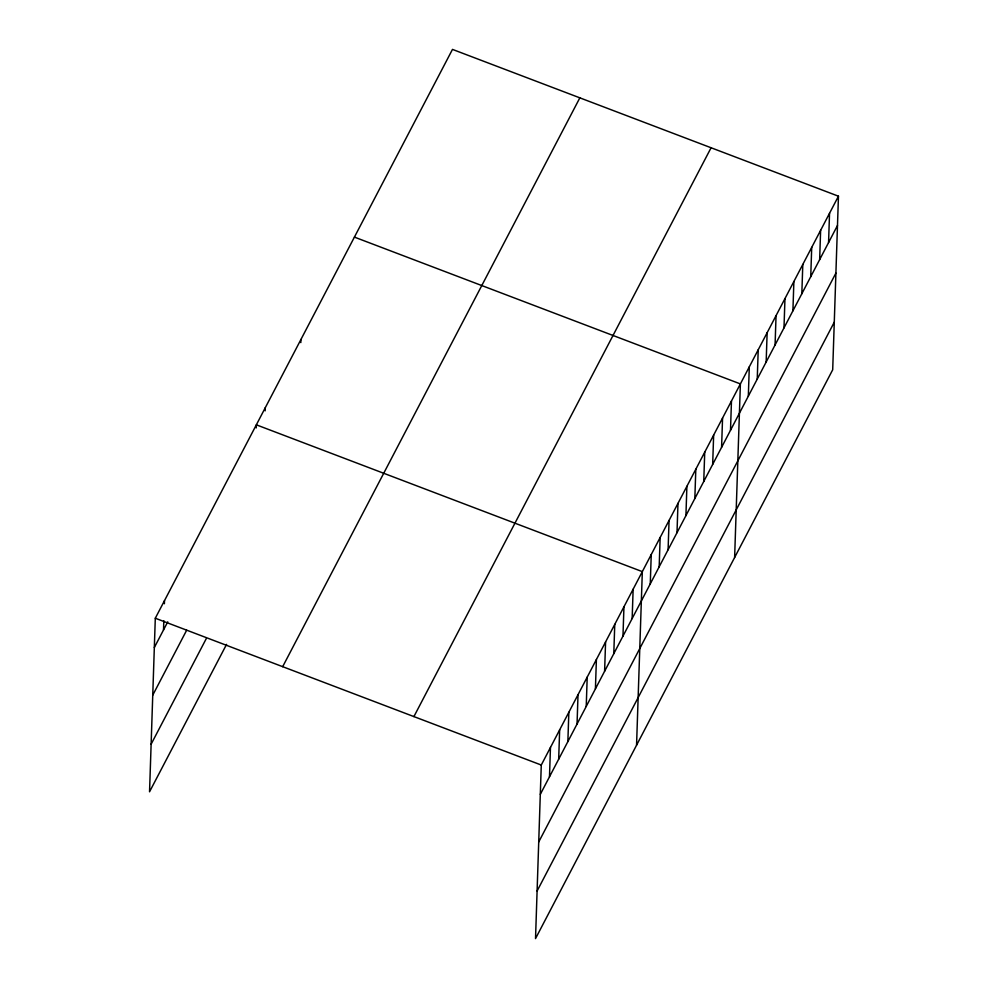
<?xml version="1.0" encoding="UTF-8"?>
<svg xmlns="http://www.w3.org/2000/svg" width="988" height="988" viewBox="0 0 988 988"><rect width="100%" height="100%" fill="white"/><g stroke="black" fill="none" stroke-linecap="round" stroke-linejoin="round"><path stroke-width="1.48" d="M838.454 196.204L541.276 765.033L535.521 938.6L832.699 369.771L838.454 196.204L452.479 49.4L155.301 618.229L149.546 791.796L226.561 644.374M163.514 629.949L163.823 620.699M164.391 603.73L164.49 600.642M256.238 427.915L256.349 424.828L642.324 571.632L636.556 745.199M265.154 410.847L265.253 407.76M300.821 342.589L300.92 339.502M549.489 776.753L550.464 747.447M558.677 759.179L559.653 729.873M567.865 741.593L568.841 712.286M577.054 724.006L578.017 694.7M586.23 706.432L587.205 677.126M595.418 688.846L596.394 659.539M604.607 671.272L605.582 641.953M613.795 653.686L614.758 624.379M622.971 636.099L623.947 606.793M632.159 618.525L633.135 589.219M650.265 583.871L651.24 554.564M659.181 566.803L660.145 537.497M668.098 549.748L669.061 520.441M677.002 532.68L677.978 503.374M685.919 515.613L686.895 486.306M694.836 498.545L695.811 469.238M703.752 481.489L704.728 452.183M712.669 464.422L713.645 435.115M721.586 447.354L722.561 418.048M730.503 430.286L731.466 400.98M734.627 557.479L740.383 383.912L354.408 237.108M748.324 396.163L749.299 366.857M757.24 379.096L758.216 349.789M766.157 362.028L767.133 332.721M775.074 344.96L776.049 315.654M783.99 327.905L784.966 298.598M792.907 310.837L793.883 281.531M801.824 293.769L802.799 264.463M810.74 276.702L811.704 247.395M819.657 259.646L820.62 230.34M828.562 242.579L829.537 213.272M154.326 647.535L167.75 621.835M152.757 695.144L186.67 630.221M151.127 744.186L206.233 638.693M282.679 666.678L579.845 97.849M413.91 716.584L711.088 147.755M540.312 794.34L837.478 225.511M538.732 841.949L835.897 273.12M537.101 890.991L834.28 322.162M155.301 618.229L541.276 765.033"/></g></svg>
